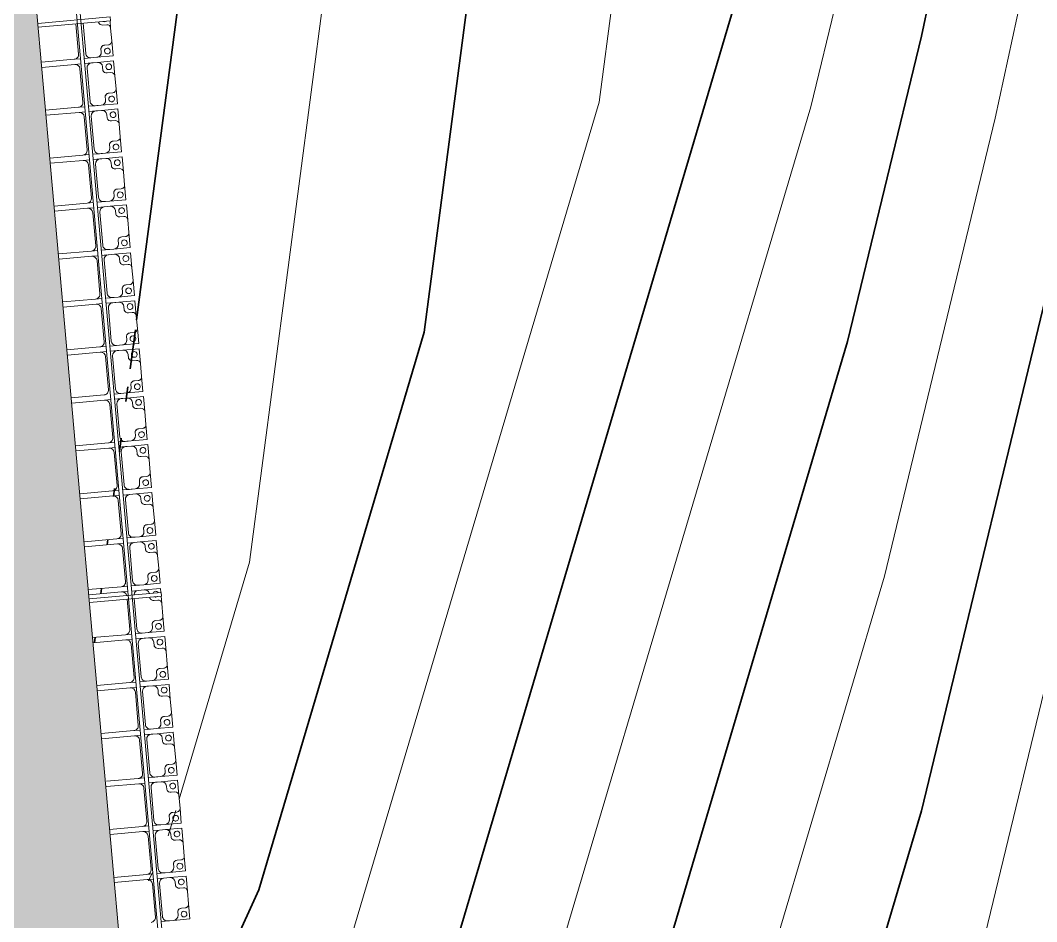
# Model space of a CAD drawing. Header units: millimetres. Extents: x -861324 to 439029, y -308065 to 694685.
# Drawn here: x -13689 to -3133, y 72377 to 81739 of the extents above; entities that cross this region are included whole.
import ezdxf

# ---------------------------------------------------------------- set-up
doc = ezdxf.new("R2010")
doc.units = ezdxf.units.MM
for name, color, linetype, lineweight in [('A-DETL-GENF', 92, 'Continuous', 9), ('A-DETL-THIN', 151, 'Continuous', 9), ('A-GENM', 13, 'Continuous', 9), ('C-TOPO-MAJR', 7, 'Continuous', 35), ('C-TOPO-MINR', 7, 'Continuous', 9), ('S-BEAM', 12, 'Continuous', 9)]:
    doc.layers.add(name, color=color, linetype=linetype, lineweight=lineweight)

# ---------------------------------------------------------------- blocks, each defined once
blk = doc.blocks.new('Dầm C52 - Dầm C52-21055-BỐ TRÍ BÈ PIN HỒ BẢN MÒNG')
at = {"layer": 'S-BEAM', "color": 7}
for p, q in [((-63556, 20), (63556, 20)), ((63556, -20), (-63556, -20))]:
    blk.add_line(p, q, dxfattribs=at)
blk = doc.blocks.new('Dầm C52 - Hộp 40x60-15957-BỐ TRÍ BÈ PIN HỒ BẢN MÒNG')
at = {"layer": 'S-BEAM', "color": 7}
for p, q in [((36408, 20), (37160, 20)), ((37160, 20), (37160, -20)), ((37160, -20), (36408, -20))]:
    blk.add_line(p, q, dxfattribs=at)
blk = doc.blocks.new('Dai phaodi lai - DẢI PHAO ĐI LẠI-21666-BỐ TRÍ BÈ PIN HỒ BẢN MÒNG')
at = {"layer": 'A-GENM', "color": 9}
for p, q in [((88358, 748), (88433, 748)), ((88433, 748), (88358, 748)), ((88567, 748), (88723, 748)), ((88723, 748), (88567, 748)), ((88723, 748), (88723, 579)), ((88723, 579), (88723, 748)), ((88777, 748), (88933, 748)), ((88777, 579), (88777, 748)), ((88777, 748), (88777, 579)), ((88933, 748), (88777, 748)), ((89067, 748), (89223, 748)), ((89223, 748), (89067, 748)), ((89223, 748), (89223, 579)), ((89223, 579), (89223, 748)), ((89277, 748), (89433, 748)), ((89277, 579), (89277, 748)), ((89277, 748), (89277, 579)), ((89433, 748), (89277, 748)), ((89567, 748), (89723, 748)), ((89723, 748), (89567, 748)), ((89723, 748), (89723, 579)), ((89723, 579), (89723, 748)), ((89777, 748), (89933, 748)), ((89777, 579), (89777, 748)), ((89777, 748), (89777, 579)), ((89933, 748), (89777, 748)), ((90067, 748), (90223, 748)), ((90223, 748), (90067, 748)), ((90223, 748), (90223, 579)), ((90223, 579), (90223, 748)), ((90277, 748), (90433, 748)), ((90277, 579), (90277, 748)), ((90277, 748), (90277, 579)), ((90433, 748), (90277, 748)), ((90567, 748), (90723, 748)), ((90723, 748), (90567, 748)), ((90723, 748), (90723, 579)), ((90723, 579), (90723, 748)), ((90777, 748), (90933, 748)), ((90777, 579), (90777, 748)), ((90777, 748), (90777, 579)), ((90933, 748), (90777, 748)), ((91067, 748), (91223, 748)), ((91223, 748), (91067, 748)), ((91223, 748), (91223, 579)), ((91223, 579), (91223, 748)), ((91277, 748), (91433, 748)), ((91277, 579), (91277, 748)), ((91277, 748), (91277, 579)), ((91433, 748), (91277, 748)), ((91567, 748), (91723, 748)), ((91723, 748), (91567, 748)), ((91723, 748), (91723, 579)), ((91723, 579), (91723, 748)), ((91777, 748), (91933, 748)), ((91777, 579), (91777, 748)), ((91777, 748), (91777, 579)), ((91933, 748), (91777, 748)), ((92067, 748), (92223, 748)), ((92223, 748), (92067, 748)), ((92223, 748), (92223, 579)), ((92223, 579), (92223, 748)), ((92277, 748), (92433, 748)), ((92277, 579), (92277, 748)), ((92277, 748), (92277, 579)), ((92433, 748), (92277, 748)), ((92567, 748), (92723, 748)), ((92723, 748), (92567, 748)), ((92723, 748), (92723, 579)), ((92723, 579), (92723, 748)), ((92777, 748), (92933, 748)), ((92777, 579), (92777, 748)), ((92777, 748), (92777, 579)), ((92933, 748), (92777, 748)), ((93067, 748), (93223, 748)), ((93223, 748), (93067, 748)), ((93223, 748), (93223, 579)), ((93223, 579), (93223, 748)), ((93277, 748), (93433, 748)), ((93277, 579), (93277, 748)), ((93277, 748), (93277, 579)), ((93433, 748), (93277, 748)), ((93567, 748), (93723, 748)), ((93723, 748), (93567, 748)), ((93723, 748), (93723, 579)), ((93723, 579), (93723, 748)), ((93777, 748), (93933, 748)), ((93777, 579), (93777, 748)), ((93777, 748), (93777, 579)), ((93933, 748), (93777, 748)), ((94067, 748), (94223, 748)), ((94223, 748), (94067, 748)), ((94223, 748), (94223, 579)), ((94223, 579), (94223, 748)), ((94277, 748), (94318, 748)), ((94277, 579), (94277, 748)), ((94277, 748), (94277, 579)), ((94318, 748), (94277, 748)), ((94358, 748), (94433, 748)), ((94433, 748), (94358, 748)), ((94567, 748), (94723, 748)), ((94723, 748), (94567, 748)), ((94723, 748), (94723, 579)), ((94723, 579), (94723, 748)), ((94777, 748), (94933, 748)), ((94777, 579), (94777, 748)), ((94777, 748), (94777, 579)), ((94933, 748), (94777, 748)), ((95067, 748), (95223, 748)), ((95223, 748), (95067, 748)), ((95223, 748), (95223, 579)), ((95223, 579), (95223, 748)), ((95277, 748), (95433, 748)), ((95277, 579), (95277, 748)), ((95277, 748), (95277, 579)), ((95433, 748), (95277, 748)), ((95567, 748), (95723, 748)), ((95723, 748), (95567, 748)), ((95723, 748), (95723, 579)), ((95723, 579), (95723, 748)), ((95777, 748), (95933, 748)), ((95777, 579), (95777, 748)), ((95777, 748), (95777, 579)), ((95933, 748), (95777, 748)), ((96067, 748), (96223, 748)), ((96223, 748), (96067, 748)), ((96223, 748), (96223, 579)), ((96223, 579), (96223, 748)), ((96277, 748), (96433, 748)), ((96277, 579), (96277, 748)), ((96277, 748), (96277, 579)), ((96433, 748), (96277, 748)), ((96567, 748), (96723, 748)), ((96723, 748), (96567, 748)), ((96723, 748), (96723, 579)), ((96723, 579), (96723, 748)), ((96777, 748), (96933, 748)), ((96777, 579), (96777, 748)), ((96777, 748), (96777, 579)), ((96933, 748), (96777, 748)), ((97067, 748), (97223, 748)), ((97223, 748), (97067, 748)), ((97223, 748), (97223, 579)), ((97223, 579), (97223, 748)), ((97277, 748), (97433, 748)), ((97277, 579), (97277, 748)), ((97277, 748), (97277, 579)), ((97433, 748), (97277, 748)), ((97567, 748), (97723, 748)), ((97723, 748), (97567, 748)), ((97723, 748), (97723, 579)), ((97723, 579), (97723, 748)), ((88395, 671), (88395, 710)), ((88395, 710), (88395, 671)), ((88395, 671), (88395, 710)), ((88895, 671), (88895, 710)), ((88895, 710), (88895, 671)), ((88895, 671), (88895, 710)), ((89395, 671), (89395, 710)), ((89395, 710), (89395, 671)), ((89395, 671), (89395, 710)), ((89895, 671), (89895, 710)), ((89895, 710), (89895, 671)), ((89895, 671), (89895, 710)), ((90395, 671), (90395, 710)), ((90395, 710), (90395, 671)), ((90395, 671), (90395, 710)), ((90895, 671), (90895, 710)), ((90895, 710), (90895, 671)), ((90895, 671), (90895, 710)), ((91395, 671), (91395, 710)), ((91395, 710), (91395, 671)), ((91395, 671), (91395, 710)), ((91895, 671), (91895, 710)), ((91895, 710), (91895, 671)), ((91895, 671), (91895, 710)), ((92395, 671), (92395, 710)), ((92395, 710), (92395, 671)), ((92395, 671), (92395, 710)), ((92895, 671), (92895, 710)), ((92895, 710), (92895, 671)), ((92895, 671), (92895, 710)), ((93395, 671), (93395, 710)), ((93395, 710), (93395, 671)), ((93395, 671), (93395, 710)), ((93895, 671), (93895, 710)), ((93895, 710), (93895, 671)), ((93895, 671), (93895, 710)), ((94395, 671), (94395, 710)), ((94395, 710), (94395, 671)), ((94395, 671), (94395, 710)), ((94895, 671), (94895, 710)), ((94895, 710), (94895, 671)), ((94895, 671), (94895, 710)), ((95395, 671), (95395, 710)), ((95395, 710), (95395, 671)), ((95395, 671), (95395, 710)), ((95895, 671), (95895, 710)), ((95895, 710), (95895, 671)), ((95895, 671), (95895, 710)), ((96395, 671), (96395, 710)), ((96395, 710), (96395, 671)), ((96395, 671), (96395, 710)), ((96895, 671), (96895, 710)), ((96895, 710), (96895, 671)), ((96895, 671), (96895, 710)), ((97395, 671), (97395, 710)), ((97395, 710), (97395, 671)), ((97395, 671), (97395, 710)), ((88636, 629), (88673, 629)), ((88673, 629), (88636, 629)), ((88636, 629), (88673, 629)), ((88723, 579), (88723, 448)), ((88777, 448), (88777, 579)), ((88827, 629), (88864, 629)), ((88864, 629), (88827, 629)), ((88827, 629), (88864, 629)), ((89136, 629), (89173, 629)), ((89173, 629), (89136, 629)), ((89136, 629), (89173, 629)), ((89223, 579), (89223, 448)), ((89277, 448), (89277, 579)), ((89327, 629), (89364, 629)), ((89364, 629), (89327, 629)), ((89327, 629), (89364, 629)), ((89636, 629), (89673, 629)), ((89673, 629), (89636, 629)), ((89636, 629), (89673, 629)), ((89723, 579), (89723, 448)), ((89777, 448), (89777, 579)), ((89827, 629), (89864, 629)), ((89864, 629), (89827, 629)), ((89827, 629), (89864, 629)), ((90136, 629), (90173, 629)), ((90173, 629), (90136, 629)), ((90136, 629), (90173, 629)), ((90223, 579), (90223, 448)), ((90277, 448), (90277, 579)), ((90327, 629), (90364, 629)), ((90364, 629), (90327, 629)), ((90327, 629), (90364, 629)), ((90636, 629), (90673, 629)), ((90673, 629), (90636, 629)), ((90636, 629), (90673, 629)), ((90723, 579), (90723, 448)), ((90777, 448), (90777, 579)), ((90827, 629), (90864, 629)), ((90864, 629), (90827, 629)), ((90827, 629), (90864, 629)), ((91136, 629), (91173, 629)), ((91173, 629), (91136, 629)), ((91136, 629), (91173, 629)), ((91223, 579), (91223, 458)), ((91277, 453), (91277, 579)), ((91327, 629), (91364, 629)), ((91364, 629), (91327, 629)), ((91327, 629), (91364, 629)), ((91636, 629), (91673, 629)), ((91673, 629), (91636, 629)), ((91636, 629), (91673, 629)), ((91723, 579), (91723, 448)), ((91777, 448), (91777, 579)), ((91827, 629), (91864, 629)), ((91864, 629), (91827, 629)), ((91827, 629), (91864, 629)), ((92136, 629), (92173, 629)), ((92173, 629), (92136, 629)), ((92136, 629), (92173, 629)), ((92223, 579), (92223, 448)), ((92277, 448), (92277, 579)), ((92327, 629), (92364, 629)), ((92364, 629), (92327, 629)), ((92327, 629), (92364, 629)), ((92636, 629), (92673, 629)), ((92673, 629), (92636, 629)), ((92636, 629), (92673, 629)), ((92723, 579), (92723, 448)), ((92777, 448), (92777, 579)), ((92827, 629), (92864, 629)), ((92864, 629), (92827, 629)), ((92827, 629), (92864, 629)), ((93136, 629), (93173, 629)), ((93173, 629), (93136, 629)), ((93136, 629), (93173, 629)), ((93223, 579), (93223, 448)), ((93277, 448), (93277, 579)), ((93327, 629), (93364, 629)), ((93364, 629), (93327, 629)), ((93327, 629), (93364, 629)), ((93636, 629), (93673, 629)), ((93673, 629), (93636, 629)), ((93636, 629), (93673, 629)), ((93723, 579), (93723, 448)), ((93777, 448), (93777, 579)), ((93827, 629), (93864, 629)), ((93864, 629), (93827, 629)), ((93827, 629), (93864, 629)), ((94136, 629), (94173, 629)), ((94173, 629), (94136, 629)), ((94136, 629), (94173, 629)), ((94223, 579), (94223, 448)), ((94277, 448), (94277, 579)), ((94636, 629), (94673, 629)), ((94673, 629), (94636, 629)), ((94636, 629), (94673, 629)), ((94723, 579), (94723, 448)), ((94777, 448), (94777, 579)), ((94827, 629), (94864, 629)), ((94864, 629), (94827, 629)), ((94827, 629), (94864, 629)), ((95136, 629), (95173, 629)), ((95173, 629), (95136, 629)), ((95136, 629), (95173, 629)), ((95223, 579), (95223, 448)), ((95277, 448), (95277, 579)), ((95327, 629), (95364, 629)), ((95364, 629), (95327, 629)), ((95327, 629), (95364, 629)), ((95636, 629), (95673, 629)), ((95673, 629), (95636, 629)), ((95636, 629), (95673, 629)), ((95723, 579), (95723, 448)), ((95777, 448), (95777, 579)), ((95827, 629), (95864, 629)), ((95864, 629), (95827, 629)), ((95827, 629), (95864, 629)), ((96136, 629), (96173, 629)), ((96173, 629), (96136, 629)), ((96136, 629), (96173, 629)), ((96223, 579), (96223, 448)), ((96277, 448), (96277, 579)), ((96327, 629), (96364, 629)), ((96364, 629), (96327, 629)), ((96327, 629), (96364, 629)), ((96636, 629), (96673, 629)), ((96673, 629), (96636, 629)), ((96636, 629), (96673, 629)), ((96723, 579), (96723, 448)), ((96777, 448), (96777, 579)), ((96827, 629), (96864, 629)), ((96864, 629), (96827, 629)), ((96827, 629), (96864, 629)), ((97136, 629), (97173, 629)), ((97173, 629), (97136, 629)), ((97136, 629), (97173, 629)), ((97223, 579), (97223, 448)), ((97277, 448), (97277, 579)), ((97327, 629), (97364, 629)), ((97364, 629), (97327, 629)), ((97327, 629), (97364, 629)), ((97636, 629), (97673, 629)), ((97673, 629), (97636, 629)), ((97636, 629), (97673, 629)), ((97723, 579), (97723, 448)), ((88723, 408), (88723, 343)), ((88777, 343), (88777, 408)), ((89223, 408), (89223, 343)), ((89277, 343), (89277, 408)), ((89723, 408), (89723, 343)), ((89777, 343), (89777, 408)), ((90223, 408), (90223, 343)), ((90277, 343), (90277, 408)), ((90723, 408), (90723, 343)), ((90777, 343), (90777, 408)), ((91223, 408), (91223, 343)), ((91277, 343), (91277, 408)), ((91723, 408), (91723, 343)), ((91777, 343), (91777, 408)), ((92277, 343), (92277, 408)), ((92723, 408), (92723, 343)), ((92777, 343), (92777, 408)), ((93223, 408), (93223, 343)), ((93277, 343), (93277, 408)), ((93723, 408), (93723, 343)), ((93777, 343), (93777, 408)), ((94223, 408), (94223, 343)), ((94277, 343), (94277, 408)), ((94723, 408), (94723, 343)), ((94777, 343), (94777, 408)), ((95223, 408), (95223, 343)), ((95277, 343), (95277, 408)), ((95723, 408), (95723, 343)), ((95777, 343), (95777, 408)), ((96223, 408), (96223, 343)), ((96277, 343), (96277, 408)), ((96723, 408), (96723, 343)), ((96777, 343), (96777, 408)), ((97223, 408), (97223, 343)), ((97277, 343), (97277, 408))]:
    blk.add_line(p, q, dxfattribs=at)
at = {"layer": 'A-GENM', "color": 7}
for p, q in [((88567, 748), (88433, 748)), ((89067, 748), (88933, 748)), ((89567, 748), (89433, 748)), ((90067, 748), (89933, 748)), ((90567, 748), (90433, 748)), ((91067, 748), (90933, 748)), ((91567, 748), (91433, 748)), ((92067, 748), (91933, 748)), ((92567, 748), (92433, 748)), ((93067, 748), (92933, 748)), ((93567, 748), (93433, 748)), ((94067, 748), (93933, 748)), ((94567, 748), (94433, 748)), ((95067, 748), (94933, 748)), ((95567, 748), (95433, 748)), ((96067, 748), (95933, 748)), ((96567, 748), (96433, 748)), ((97067, 748), (96933, 748)), ((97567, 748), (97433, 748)), ((88395, 710), (88395, 671)), ((88605, 671), (88605, 710)), ((88895, 710), (88895, 671)), ((89105, 671), (89105, 710)), ((89395, 710), (89395, 671)), ((89605, 671), (89605, 710)), ((89895, 710), (89895, 671)), ((90105, 671), (90105, 710)), ((90395, 710), (90395, 671)), ((90605, 671), (90605, 710)), ((90895, 710), (90895, 671)), ((91105, 671), (91105, 710)), ((91395, 710), (91395, 671)), ((91605, 671), (91605, 710)), ((91895, 710), (91895, 671)), ((92105, 671), (92105, 710)), ((92395, 710), (92395, 671)), ((92605, 671), (92605, 710)), ((92895, 710), (92895, 671)), ((93105, 671), (93105, 710)), ((93395, 710), (93395, 671)), ((93605, 671), (93605, 710)), ((93895, 710), (93895, 671)), ((94105, 671), (94105, 710)), ((94395, 710), (94395, 671)), ((94605, 671), (94605, 710)), ((94895, 710), (94895, 671)), ((95105, 671), (95105, 710)), ((95395, 710), (95395, 671)), ((95605, 671), (95605, 710)), ((95895, 710), (95895, 671)), ((96105, 671), (96105, 710)), ((96395, 710), (96395, 671)), ((96605, 671), (96605, 710)), ((96895, 710), (96895, 671)), ((97105, 671), (97105, 710)), ((97395, 710), (97395, 671)), ((97605, 671), (97605, 710)), ((88673, 629), (88636, 629)), ((88723, 517), (88723, 579)), ((88777, 579), (88777, 517)), ((88864, 629), (88827, 629)), ((89173, 629), (89136, 629)), ((89223, 517), (89223, 579)), ((89277, 579), (89277, 517)), ((89364, 629), (89327, 629)), ((89673, 629), (89636, 629)), ((89723, 517), (89723, 579)), ((89777, 579), (89777, 517)), ((89864, 629), (89827, 629)), ((90173, 629), (90136, 629)), ((90223, 517), (90223, 579)), ((90277, 579), (90277, 517)), ((90364, 629), (90327, 629)), ((90673, 629), (90636, 629)), ((90723, 517), (90723, 579)), ((90777, 579), (90777, 517)), ((90864, 629), (90827, 629)), ((91173, 629), (91136, 629)), ((91223, 517), (91223, 579)), ((91277, 579), (91277, 517)), ((91364, 629), (91327, 629)), ((91673, 629), (91636, 629)), ((91723, 517), (91723, 579)), ((91777, 579), (91777, 517)), ((91864, 629), (91827, 629)), ((92173, 629), (92136, 629)), ((92223, 517), (92223, 579)), ((92277, 579), (92277, 517)), ((92364, 629), (92327, 629)), ((92673, 629), (92636, 629)), ((92723, 517), (92723, 579)), ((92777, 579), (92777, 517)), ((92864, 629), (92827, 629)), ((93173, 629), (93136, 629)), ((93223, 517), (93223, 579)), ((93277, 579), (93277, 517)), ((93364, 629), (93327, 629)), ((93673, 629), (93636, 629)), ((93723, 517), (93723, 579)), ((93777, 579), (93777, 517)), ((93864, 629), (93827, 629)), ((94173, 629), (94136, 629)), ((94223, 517), (94223, 579)), ((94277, 579), (94277, 517)), ((94673, 629), (94636, 629)), ((94723, 517), (94723, 579)), ((94777, 579), (94777, 517)), ((94864, 629), (94827, 629)), ((95173, 629), (95136, 629)), ((95223, 517), (95223, 579)), ((95277, 579), (95277, 517)), ((95364, 629), (95327, 629)), ((95673, 629), (95636, 629)), ((95723, 517), (95723, 579)), ((95777, 579), (95777, 517)), ((95864, 629), (95827, 629)), ((96173, 629), (96136, 629)), ((96223, 517), (96223, 579)), ((96277, 579), (96277, 517)), ((96364, 629), (96327, 629)), ((96673, 629), (96636, 629)), ((96723, 517), (96723, 579)), ((96777, 579), (96777, 517)), ((96864, 629), (96827, 629)), ((97173, 629), (97136, 629)), ((97223, 517), (97223, 579)), ((97277, 579), (97277, 517)), ((97364, 629), (97327, 629)), ((97673, 629), (97636, 629)), ((97723, 517), (97723, 579)), ((88358, 467), (88673, 467)), ((88723, 517), (88723, 448)), ((88777, 448), (88777, 517)), ((88827, 467), (89173, 467)), ((89223, 517), (89223, 448)), ((89277, 448), (89277, 517)), ((89327, 467), (89673, 467)), ((89723, 517), (89723, 448)), ((89777, 448), (89777, 517)), ((89827, 467), (90173, 467)), ((90223, 517), (90223, 448)), ((90277, 448), (90277, 517)), ((90327, 467), (90673, 467)), ((90723, 517), (90723, 448)), ((90777, 448), (90777, 497)), ((90827, 467), (91173, 467)), ((91223, 517), (91223, 458)), ((91277, 453), (91277, 517)), ((91327, 467), (91673, 467)), ((91723, 517), (91723, 448)), ((91777, 448), (91777, 517)), ((91827, 467), (92173, 467)), ((92223, 517), (92223, 448)), ((92277, 448), (92277, 517)), ((92327, 467), (92673, 467)), ((92723, 517), (92723, 448)), ((92777, 448), (92777, 517)), ((92827, 467), (93173, 467)), ((93223, 517), (93223, 448)), ((93277, 448), (93277, 517)), ((93327, 467), (93673, 467)), ((93723, 517), (93723, 448)), ((93777, 448), (93777, 517)), ((93827, 467), (94173, 467)), ((94223, 517), (94223, 448)), ((94277, 448), (94277, 517)), ((94358, 467), (94673, 467)), ((94723, 517), (94723, 448)), ((94777, 448), (94777, 517)), ((94827, 467), (95173, 467)), ((95223, 517), (95223, 448)), ((95277, 448), (95277, 517)), ((95327, 467), (95673, 467)), ((95723, 517), (95723, 448)), ((95777, 448), (95777, 517)), ((95827, 467), (96173, 467)), ((96223, 517), (96223, 448)), ((96277, 448), (96277, 517)), ((96327, 467), (96673, 467)), ((96723, 517), (96723, 448)), ((96777, 448), (96777, 517)), ((96827, 467), (97173, 467)), ((97223, 517), (97223, 448)), ((97277, 448), (97277, 517)), ((97327, 467), (97673, 467)), ((97723, 517), (97723, 448)), ((88673, 393), (88358, 393)), ((88723, 408), (88723, 343)), ((88723, 0), (88723, 343)), ((88777, 343), (88777, 408)), ((88777, 343), (88777, 0)), ((89173, 393), (88827, 393)), ((89223, 408), (89223, 343)), ((89223, 0), (89223, 343)), ((89277, 343), (89277, 408)), ((89277, 343), (89277, 0)), ((89673, 393), (89327, 393)), ((89723, 408), (89723, 343)), ((89723, 0), (89723, 343)), ((89777, 343), (89777, 408)), ((89777, 343), (89777, 0)), ((90173, 393), (89827, 393)), ((90223, 408), (90223, 343)), ((90223, 0), (90223, 343)), ((90277, 343), (90277, 408)), ((90277, 343), (90277, 0)), ((90673, 393), (90327, 393)), ((90723, 408), (90723, 343)), ((90723, 0), (90723, 343)), ((90777, 343), (90777, 408)), ((90777, 343), (90777, 0)), ((91173, 393), (90827, 393)), ((91223, 408), (91223, 343)), ((91223, 0), (91223, 343)), ((91277, 343), (91277, 408)), ((91277, 343), (91277, 0)), ((91673, 393), (91327, 393)), ((91723, 408), (91723, 343)), ((91723, 0), (91723, 343)), ((91777, 343), (91777, 408)), ((91777, 343), (91777, 0)), ((92173, 393), (91827, 393)), ((92223, 0), (92223, 343)), ((92277, 343), (92277, 408)), ((92277, 343), (92277, 0)), ((92673, 393), (92327, 393)), ((92723, 408), (92723, 343)), ((92723, 0), (92723, 343)), ((92777, 343), (92777, 408)), ((92777, 343), (92777, 0)), ((93173, 393), (92827, 393)), ((93223, 408), (93223, 343)), ((93223, 0), (93223, 343)), ((93277, 343), (93277, 408)), ((93277, 343), (93277, 0)), ((93673, 393), (93327, 393)), ((93723, 408), (93723, 343)), ((93723, 0), (93723, 343)), ((93777, 343), (93777, 408)), ((93777, 343), (93777, 0)), ((94173, 393), (93827, 393)), ((94223, 408), (94223, 343)), ((94223, 0), (94223, 343)), ((94277, 343), (94277, 408)), ((94277, 343), (94277, 0)), ((94673, 393), (94358, 393)), ((94723, 408), (94723, 343)), ((94723, 0), (94723, 343)), ((94777, 343), (94777, 408)), ((94777, 343), (94777, 0)), ((95173, 393), (94827, 393)), ((95223, 408), (95223, 343)), ((95223, 0), (95223, 343)), ((95277, 343), (95277, 408)), ((95277, 343), (95277, 0)), ((95673, 393), (95327, 393)), ((95723, 408), (95723, 343)), ((95723, 0), (95723, 343)), ((95777, 343), (95777, 408)), ((95777, 343), (95777, 0)), ((96173, 393), (95827, 393)), ((96223, 408), (96223, 343)), ((96223, 13), (96223, 343)), ((96277, 343), (96277, 408)), ((96277, 343), (96277, 8)), ((96673, 393), (96327, 393)), ((96723, 408), (96723, 343)), ((96723, 0), (96723, 343)), ((96777, 343), (96777, 408)), ((96777, 343), (96777, 0)), ((97173, 393), (96827, 393)), ((97223, 408), (97223, 343)), ((97223, 0), (97223, 343)), ((97277, 343), (97277, 408)), ((97277, 343), (97277, 0)), ((97673, 393), (97327, 393))]:
    blk.add_line(p, q, dxfattribs=at)
for centre, radius, start, end in [((88433, 710), 38, 90, 180), ((88567, 710), 38, 360, 90), ((88933, 710), 38, 90, 180), ((89067, 710), 38, 360, 90), ((89433, 710), 38, 90, 180), ((89567, 710), 38, 360, 90), ((89933, 710), 38, 90, 180), ((90067, 710), 38, 360, 90), ((90433, 710), 38, 90, 180), ((90567, 710), 38, 360, 90), ((90933, 710), 38, 90, 180), ((91067, 710), 38, 360, 90), ((91433, 710), 38, 90, 180), ((91567, 710), 38, 360, 90), ((91933, 710), 38, 90, 180), ((92067, 710), 38, 360, 90), ((92433, 710), 38, 90, 180), ((92567, 710), 38, 360, 90), ((92933, 710), 38, 90, 180), ((93067, 710), 38, 360, 90), ((93433, 710), 38, 90, 180), ((93567, 710), 38, 360, 90), ((93933, 710), 38, 90, 180), ((94067, 710), 38, 360, 90), ((94433, 710), 38, 90, 180), ((94567, 710), 38, 360, 90), ((94933, 710), 38, 90, 180), ((95067, 710), 38, 360, 90), ((95433, 710), 38, 90, 180), ((95567, 710), 38, 360, 90), ((95933, 710), 38, 90, 180), ((96067, 710), 38, 360, 90), ((96433, 710), 38, 90, 180), ((96567, 710), 38, 360, 90), ((96933, 710), 38, 90, 180), ((97067, 710), 38, 360, 90), ((97433, 710), 38, 90, 180), ((97567, 710), 38, 360, 90), ((88355, 668), 40, 283.1885, 3.5081), ((88645, 668), 40, 176.4919, 256.8115), ((88855, 668), 40, 283.1885, 3.5081), ((89145, 668), 40, 176.4919, 256.8115), ((89355, 668), 40, 283.1885, 3.5081), ((89645, 668), 40, 176.4919, 256.8115), ((89855, 668), 40, 283.1885, 3.5081), ((90145, 668), 40, 176.4919, 256.8115), ((90355, 668), 40, 283.1885, 3.5081), ((90645, 668), 40, 176.4919, 256.8115), ((90855, 668), 40, 283.1885, 3.5081), ((91145, 668), 40, 176.4919, 256.8115), ((91355, 668), 40, 283.1885, 3.5081), ((91645, 668), 40, 176.4919, 256.8115), ((91855, 668), 40, 283.1885, 3.5081), ((92145, 668), 40, 176.4919, 256.8115), ((92355, 668), 40, 283.1885, 3.5081), ((92645, 668), 40, 176.4919, 256.8115), ((92855, 668), 40, 283.1885, 3.5081), ((93145, 668), 40, 176.4919, 256.8115), ((93355, 668), 40, 283.1885, 3.5081), ((93645, 668), 40, 176.4919, 256.8115), ((93855, 668), 40, 283.1885, 3.5081), ((94145, 668), 40, 176.4919, 256.8115), ((94355, 668), 40, 283.1885, 3.5081), ((94645, 668), 40, 176.4919, 256.8115), ((94855, 668), 40, 283.1885, 3.5081), ((95145, 668), 40, 176.4919, 256.8115), ((95355, 668), 40, 283.1885, 3.5081), ((95645, 668), 40, 176.4919, 256.8115), ((95855, 668), 40, 283.1885, 3.5081), ((96145, 668), 40, 176.4919, 256.8115), ((96355, 668), 40, 283.1885, 3.5081), ((96645, 668), 40, 176.4919, 256.8115), ((96855, 668), 40, 283.1885, 3.5081), ((97145, 668), 40, 176.4919, 256.8115), ((97355, 668), 40, 283.1885, 3.5081), ((97645, 668), 40, 176.4919, 256.8115), ((88673, 579), 50, 360, 90), ((88827, 579), 50, 90, 180), ((89173, 579), 50, 0, 90), ((89327, 579), 50, 90, 180), ((89673, 579), 50, 0, 90), ((89827, 579), 50, 90, 180), ((90173, 579), 50, 360, 90), ((90327, 579), 50, 90, 180), ((90673, 579), 50, 0, 90), ((90827, 579), 50, 90, 180), ((91173, 579), 50, 0, 90), ((91327, 579), 50, 90, 180), ((91673, 579), 50, 360, 90), ((91827, 579), 50, 90, 180), ((92173, 579), 50, 360, 90), ((92327, 579), 50, 90, 180), ((92673, 579), 50, 0, 90), ((92827, 579), 50, 90, 180), ((93173, 579), 50, 360, 90), ((93327, 579), 50, 90, 180), ((93673, 579), 50, 360, 90), ((93827, 579), 50, 90, 180), ((94173, 579), 50, 0, 90), ((94327, 579), 50, 105, 180), ((94673, 579), 50, 360, 90), ((94827, 579), 50, 90, 180), ((95173, 579), 50, 360, 90), ((95327, 579), 50, 90, 180), ((95673, 579), 50, 0, 90), ((95827, 579), 50, 90, 180), ((96173, 579), 50, 0, 90), ((96327, 579), 50, 90, 180), ((96673, 579), 50, 360, 90), ((96827, 579), 50, 90, 180), ((97173, 579), 50, 0, 90), ((97327, 579), 50, 90, 180), ((97673, 579), 50, 0, 90), ((88673, 517), 50, 270, 0), ((88827, 517), 50, 180, 270), ((89173, 517), 50, 270, 0), ((89327, 517), 50, 180, 270), ((89673, 517), 50, 270, 0), ((89827, 517), 50, 180, 270), ((90173, 517), 50, 270, 0), ((90327, 517), 50, 180, 270), ((90673, 517), 50, 270, 0), ((90827, 517), 50, 180, 270), ((91173, 517), 50, 270, 0), ((91327, 517), 50, 180, 270), ((91673, 517), 50, 270, 0), ((91827, 517), 50, 180, 270), ((92173, 517), 50, 270, 0), ((92327, 517), 50, 180, 270), ((92673, 517), 50, 270, 0), ((92827, 517), 50, 180, 270), ((93173, 517), 50, 270, 0), ((93327, 517), 50, 180, 270), ((93673, 517), 50, 270, 0), ((93827, 517), 50, 180, 270), ((94173, 517), 50, 270, 0), ((94327, 517), 50, 180, 255), ((94673, 517), 50, 270, 0), ((94827, 517), 50, 180, 270), ((95173, 517), 50, 270, 0), ((95327, 517), 50, 180, 270), ((95673, 517), 50, 270, 0), ((95827, 517), 50, 180, 270), ((96173, 517), 50, 270, 0), ((96327, 517), 50, 180, 270), ((96673, 517), 50, 270, 0), ((96827, 517), 50, 180, 270), ((97173, 517), 50, 270, 0), ((97327, 517), 50, 180, 270), ((97673, 517), 50, 270, 0), ((88673, 343), 50, 360, 90), ((88827, 343), 50, 90, 180), ((89173, 343), 50, 360, 90), ((89327, 343), 50, 90, 180), ((89673, 343), 50, 360, 90), ((89827, 343), 50, 90, 180), ((90173, 343), 50, 360, 90), ((90327, 343), 50, 90, 180), ((90673, 343), 50, 360, 90), ((90827, 343), 50, 90, 180), ((91173, 343), 50, 360, 90), ((91327, 343), 50, 90, 180), ((91673, 343), 50, 360, 90), ((91827, 343), 50, 90, 180), ((92173, 343), 50, 360, 90), ((92327, 343), 50, 90, 180), ((92673, 343), 50, 360, 90), ((92827, 343), 50, 90, 180), ((93173, 343), 50, 360, 90), ((93327, 343), 50, 90, 180), ((93673, 343), 50, 360, 90), ((93827, 343), 50, 90, 180), ((94173, 343), 50, 360, 90), ((94327, 343), 50, 105, 180), ((94673, 343), 50, 360, 90), ((94827, 343), 50, 90, 180), ((95173, 343), 50, 360, 90), ((95327, 343), 50, 90, 180), ((95673, 343), 50, 360, 90), ((95827, 343), 50, 90, 180), ((96173, 343), 50, 360, 90), ((96327, 343), 50, 90, 180), ((96673, 343), 50, 360, 90), ((96827, 343), 50, 90, 180), ((97173, 343), 50, 360, 90), ((97327, 343), 50, 90, 180), ((97673, 343), 50, 360, 90)]:
    blk.add_arc(centre, radius, start, end, dxfattribs=at)
at = {"layer": 'A-GENM', "color": 9}
for centre, radius, start, end in [((88332, 693), 30, 330, 30), ((88332, 693), 30, 330, 30), ((88355, 668), 40, 323.3483, 3.5081), ((88355, 668), 40, 323.3483, 3.5081), ((88355, 668), 40, 323.3483, 3.5081), ((88433, 710), 38, 135, 180), ((88433, 710), 38, 135, 180), ((88433, 710), 38, 135, 180), ((88567, 710), 38, 15, 45), ((88567, 710), 38, 15, 45), ((88567, 710), 38, 15, 45), ((88645, 668), 40, 176.4919, 230.0383), ((88645, 668), 40, 176.4919, 230.0383), ((88645, 668), 40, 176.4919, 230.0383), ((88668, 693), 30, 90, 270), ((88668, 693), 30, 90, 270), ((88668, 693), 30, 270, 90), ((88668, 693), 30, 270, 90), ((88832, 693), 30, 90, 270), ((88832, 693), 30, 90, 270), ((88832, 693), 30, 270, 90), ((88832, 693), 30, 270, 90), ((88855, 668), 40, 323.3483, 3.5081), ((88855, 668), 40, 323.3483, 3.5081), ((88855, 668), 40, 323.3483, 3.5081), ((88933, 710), 38, 135, 180), ((88933, 710), 38, 135, 180), ((88933, 710), 38, 135, 180), ((89067, 710), 38, 15, 45), ((89067, 710), 38, 15, 45), ((89067, 710), 38, 15, 45), ((89145, 668), 40, 176.4919, 230.0383), ((89145, 668), 40, 176.4919, 230.0383), ((89145, 668), 40, 176.4919, 230.0383), ((89168, 693), 30, 90, 270), ((89168, 693), 30, 90, 270), ((89168, 693), 30, 270, 90), ((89168, 693), 30, 270, 90), ((89332, 693), 30, 90, 270), ((89332, 693), 30, 90, 270), ((89332, 693), 30, 270, 90), ((89332, 693), 30, 270, 90), ((89355, 668), 40, 323.3483, 3.5081), ((89355, 668), 40, 323.3483, 3.5081), ((89355, 668), 40, 323.3483, 3.5081), ((89433, 710), 38, 135, 180), ((89433, 710), 38, 135, 180), ((89433, 710), 38, 135, 180), ((89567, 710), 38, 15, 45), ((89567, 710), 38, 15, 45), ((89567, 710), 38, 15, 45), ((89645, 668), 40, 176.4919, 230.0383), ((89645, 668), 40, 176.4919, 230.0383), ((89645, 668), 40, 176.4919, 230.0383), ((89668, 693), 30, 90, 270), ((89668, 693), 30, 90, 270), ((89668, 693), 30, 270, 90), ((89668, 693), 30, 270, 90), ((89832, 693), 30, 90, 270), ((89832, 693), 30, 90, 270), ((89832, 693), 30, 270, 90), ((89832, 693), 30, 270, 90), ((89855, 668), 40, 323.3483, 3.5081), ((89855, 668), 40, 323.3483, 3.5081), ((89855, 668), 40, 323.3483, 3.5081), ((89933, 710), 38, 135, 180), ((89933, 710), 38, 135, 180), ((89933, 710), 38, 135, 180), ((90067, 710), 38, 15, 45), ((90067, 710), 38, 15, 45), ((90067, 710), 38, 15, 45), ((90145, 668), 40, 176.4919, 230.0383), ((90145, 668), 40, 176.4919, 230.0383), ((90145, 668), 40, 176.4919, 230.0383), ((90168, 693), 30, 90, 270), ((90168, 693), 30, 90, 270), ((90168, 693), 30, 270, 90), ((90168, 693), 30, 270, 90), ((90332, 693), 30, 90, 270), ((90332, 693), 30, 90, 270), ((90332, 693), 30, 270, 90), ((90332, 693), 30, 270, 90), ((90355, 668), 40, 323.3483, 3.5081), ((90355, 668), 40, 323.3483, 3.5081), ((90355, 668), 40, 323.3483, 3.5081), ((90433, 710), 38, 135, 180), ((90433, 710), 38, 135, 180), ((90433, 710), 38, 135, 180), ((90567, 710), 38, 15, 45), ((90567, 710), 38, 15, 45), ((90567, 710), 38, 15, 45), ((90645, 668), 40, 176.4919, 230.0383), ((90645, 668), 40, 176.4919, 230.0383), ((90645, 668), 40, 176.4919, 230.0383), ((90668, 693), 30, 90, 270), ((90668, 693), 30, 90, 270), ((90668, 693), 30, 270, 90), ((90668, 693), 30, 270, 90), ((90832, 693), 30, 90, 270), ((90832, 693), 30, 90, 270), ((90832, 693), 30, 270, 90), ((90832, 693), 30, 270, 90), ((90855, 668), 40, 323.3483, 3.5081), ((90855, 668), 40, 323.3483, 3.5081), ((90855, 668), 40, 323.3483, 3.5081), ((90933, 710), 38, 135, 180), ((90933, 710), 38, 135, 180), ((90933, 710), 38, 135, 180), ((91067, 710), 38, 15, 45), ((91067, 710), 38, 15, 45), ((91067, 710), 38, 15, 45), ((91145, 668), 40, 176.4919, 230.0383), ((91145, 668), 40, 176.4919, 230.0383), ((91145, 668), 40, 176.4919, 230.0383), ((91168, 693), 30, 90, 270), ((91168, 693), 30, 90, 270), ((91168, 693), 30, 270, 90), ((91168, 693), 30, 270, 90), ((91332, 693), 30, 90, 270), ((91332, 693), 30, 90, 270), ((91332, 693), 30, 270, 90), ((91332, 693), 30, 270, 90), ((91355, 668), 40, 323.3483, 3.5081), ((91355, 668), 40, 323.3483, 3.5081), ((91355, 668), 40, 323.3483, 3.5081), ((91433, 710), 38, 135, 180), ((91433, 710), 38, 135, 180), ((91433, 710), 38, 135, 180), ((91567, 710), 38, 15, 45), ((91567, 710), 38, 15, 45), ((91567, 710), 38, 15, 45), ((91645, 668), 40, 176.4919, 230.0383), ((91645, 668), 40, 176.4919, 230.0383), ((91645, 668), 40, 176.4919, 230.0383), ((91668, 693), 30, 90, 270), ((91668, 693), 30, 90, 270), ((91668, 693), 30, 270, 90), ((91668, 693), 30, 270, 90), ((91832, 693), 30, 90, 270), ((91832, 693), 30, 90, 270), ((91832, 693), 30, 270, 90), ((91832, 693), 30, 270, 90), ((91855, 668), 40, 323.3483, 3.5081), ((91855, 668), 40, 323.3483, 3.5081), ((91855, 668), 40, 323.3483, 3.5081), ((91933, 710), 38, 135, 180), ((91933, 710), 38, 135, 180), ((91933, 710), 38, 135, 180), ((92067, 710), 38, 15, 45), ((92067, 710), 38, 15, 45), ((92067, 710), 38, 15, 45), ((92145, 668), 40, 176.4919, 230.0383), ((92145, 668), 40, 176.4919, 230.0383), ((92145, 668), 40, 176.4919, 230.0383), ((92168, 693), 30, 90, 270), ((92168, 693), 30, 90, 270), ((92168, 693), 30, 270, 90), ((92168, 693), 30, 270, 90), ((92332, 693), 30, 90, 270), ((92332, 693), 30, 90, 270), ((92332, 693), 30, 270, 90), ((92332, 693), 30, 270, 90), ((92355, 668), 40, 323.3483, 3.5081), ((92355, 668), 40, 323.3483, 3.5081), ((92355, 668), 40, 323.3483, 3.5081), ((92433, 710), 38, 135, 180), ((92433, 710), 38, 135, 180), ((92433, 710), 38, 135, 180), ((92567, 710), 38, 15, 45), ((92567, 710), 38, 15, 45), ((92567, 710), 38, 15, 45), ((92645, 668), 40, 176.4919, 230.0383), ((92645, 668), 40, 176.4919, 230.0383), ((92645, 668), 40, 176.4919, 230.0383), ((92668, 693), 30, 90, 270), ((92668, 693), 30, 90, 270), ((92668, 693), 30, 270, 90), ((92668, 693), 30, 270, 90), ((92832, 693), 30, 90, 270), ((92832, 693), 30, 90, 270), ((92832, 693), 30, 270, 90), ((92832, 693), 30, 270, 90), ((92855, 668), 40, 323.3483, 3.5081), ((92855, 668), 40, 323.3483, 3.5081), ((92855, 668), 40, 323.3483, 3.5081), ((92933, 710), 38, 135, 180), ((92933, 710), 38, 135, 180), ((92933, 710), 38, 135, 180), ((93067, 710), 38, 15, 45), ((93067, 710), 38, 15, 45), ((93067, 710), 38, 15, 45), ((93145, 668), 40, 176.4919, 230.0383), ((93145, 668), 40, 176.4919, 230.0383), ((93145, 668), 40, 176.4919, 230.0383), ((93168, 693), 30, 90, 270), ((93168, 693), 30, 90, 270), ((93168, 693), 30, 270, 90), ((93168, 693), 30, 270, 90), ((93332, 693), 30, 90, 270), ((93332, 693), 30, 90, 270), ((93332, 693), 30, 270, 90), ((93332, 693), 30, 270, 90), ((93355, 668), 40, 323.3483, 3.5081), ((93355, 668), 40, 323.3483, 3.5081), ((93355, 668), 40, 323.3483, 3.5081), ((93433, 710), 38, 135, 180), ((93433, 710), 38, 135, 180), ((93433, 710), 38, 135, 180), ((93567, 710), 38, 15, 45), ((93567, 710), 38, 15, 45), ((93567, 710), 38, 15, 45), ((93645, 668), 40, 176.4919, 230.0383), ((93645, 668), 40, 176.4919, 230.0383), ((93645, 668), 40, 176.4919, 230.0383), ((93668, 693), 30, 90, 270), ((93668, 693), 30, 90, 270), ((93668, 693), 30, 270, 90), ((93668, 693), 30, 270, 90), ((93832, 693), 30, 90, 270), ((93832, 693), 30, 90, 270), ((93832, 693), 30, 270, 90), ((93832, 693), 30, 270, 90), ((93855, 668), 40, 323.3483, 3.5081), ((93855, 668), 40, 323.3483, 3.5081), ((93855, 668), 40, 323.3483, 3.5081), ((93933, 710), 38, 135, 180), ((93933, 710), 38, 135, 180), ((93933, 710), 38, 135, 180), ((94067, 710), 38, 15, 45), ((94067, 710), 38, 15, 45), ((94067, 710), 38, 15, 45), ((94145, 668), 40, 176.4919, 230.0383), ((94145, 668), 40, 176.4919, 230.0383), ((94145, 668), 40, 176.4919, 230.0383), ((94168, 693), 30, 90, 270), ((94168, 693), 30, 90, 270), ((94168, 693), 30, 270, 90), ((94168, 693), 30, 270, 90), ((94332, 693), 30, 120, 240), ((94332, 693), 30, 120, 240), ((94332, 693), 30, 330, 30), ((94332, 693), 30, 330, 30), ((94355, 668), 40, 323.3483, 3.5081), ((94355, 668), 40, 323.3483, 3.5081), ((94355, 668), 40, 323.3483, 3.5081), ((94433, 710), 38, 135, 180), ((94433, 710), 38, 135, 180), ((94433, 710), 38, 135, 180), ((94567, 710), 38, 15, 45), ((94567, 710), 38, 15, 45), ((94567, 710), 38, 15, 45), ((94645, 668), 40, 176.4919, 230.0383), ((94645, 668), 40, 176.4919, 230.0383), ((94645, 668), 40, 176.4919, 230.0383), ((94668, 693), 30, 90, 270), ((94668, 693), 30, 90, 270), ((94668, 693), 30, 270, 90), ((94668, 693), 30, 270, 90), ((94832, 693), 30, 90, 270), ((94832, 693), 30, 90, 270), ((94832, 693), 30, 270, 90), ((94832, 693), 30, 270, 90), ((94855, 668), 40, 323.3483, 3.5081), ((94855, 668), 40, 323.3483, 3.5081), ((94855, 668), 40, 323.3483, 3.5081), ((94933, 710), 38, 135, 180), ((94933, 710), 38, 135, 180), ((94933, 710), 38, 135, 180), ((95067, 710), 38, 15, 45), ((95067, 710), 38, 15, 45), ((95067, 710), 38, 15, 45), ((95145, 668), 40, 176.4919, 230.0383), ((95145, 668), 40, 176.4919, 230.0383), ((95145, 668), 40, 176.4919, 230.0383), ((95168, 693), 30, 90, 270), ((95168, 693), 30, 90, 270), ((95168, 693), 30, 270, 90), ((95168, 693), 30, 270, 90), ((95332, 693), 30, 90, 270), ((95332, 693), 30, 90, 270), ((95332, 693), 30, 270, 90), ((95332, 693), 30, 270, 90), ((95355, 668), 40, 323.3483, 3.5081), ((95355, 668), 40, 323.3483, 3.5081), ((95355, 668), 40, 323.3483, 3.5081), ((95433, 710), 38, 135, 180), ((95433, 710), 38, 135, 180), ((95433, 710), 38, 135, 180), ((95567, 710), 38, 15, 45), ((95567, 710), 38, 15, 45), ((95567, 710), 38, 15, 45), ((95645, 668), 40, 176.4919, 230.0383), ((95645, 668), 40, 176.4919, 230.0383), ((95645, 668), 40, 176.4919, 230.0383), ((95668, 693), 30, 90, 270), ((95668, 693), 30, 90, 270), ((95668, 693), 30, 270, 90), ((95668, 693), 30, 270, 90), ((95832, 693), 30, 90, 270), ((95832, 693), 30, 90, 270), ((95832, 693), 30, 270, 90), ((95832, 693), 30, 270, 90), ((95855, 668), 40, 323.3483, 3.5081), ((95855, 668), 40, 323.3483, 3.5081), ((95855, 668), 40, 323.3483, 3.5081), ((95933, 710), 38, 135, 180), ((95933, 710), 38, 135, 180), ((95933, 710), 38, 135, 180), ((96067, 710), 38, 15, 45), ((96067, 710), 38, 15, 45), ((96067, 710), 38, 15, 45), ((96145, 668), 40, 176.4919, 230.0383), ((96145, 668), 40, 176.4919, 230.0383), ((96145, 668), 40, 176.4919, 230.0383), ((96168, 693), 30, 90, 270), ((96168, 693), 30, 90, 270), ((96168, 693), 30, 270, 90), ((96168, 693), 30, 270, 90), ((96332, 693), 30, 90, 270), ((96332, 693), 30, 90, 270), ((96332, 693), 30, 270, 90), ((96332, 693), 30, 270, 90), ((96355, 668), 40, 323.3483, 3.5081), ((96355, 668), 40, 323.3483, 3.5081), ((96355, 668), 40, 323.3483, 3.5081), ((96433, 710), 38, 135, 180), ((96433, 710), 38, 135, 180), ((96433, 710), 38, 135, 180), ((96567, 710), 38, 15, 45), ((96567, 710), 38, 15, 45), ((96567, 710), 38, 15, 45), ((96645, 668), 40, 176.4919, 230.0383), ((96645, 668), 40, 176.4919, 230.0383), ((96645, 668), 40, 176.4919, 230.0383), ((96668, 693), 30, 90, 270), ((96668, 693), 30, 90, 270), ((96668, 693), 30, 270, 90), ((96668, 693), 30, 270, 90), ((96832, 693), 30, 90, 270), ((96832, 693), 30, 90, 270), ((96832, 693), 30, 270, 90), ((96832, 693), 30, 270, 90), ((96855, 668), 40, 323.3483, 3.5081), ((96855, 668), 40, 323.3483, 3.5081), ((96855, 668), 40, 323.3483, 3.5081), ((96933, 710), 38, 135, 180), ((96933, 710), 38, 135, 180), ((96933, 710), 38, 135, 180), ((97067, 710), 38, 15, 45), ((97067, 710), 38, 15, 45), ((97067, 710), 38, 15, 45), ((97145, 668), 40, 176.4919, 230.0383), ((97145, 668), 40, 176.4919, 230.0383), ((97145, 668), 40, 176.4919, 230.0383), ((97168, 693), 30, 90, 270), ((97168, 693), 30, 90, 270), ((97168, 693), 30, 270, 90), ((97168, 693), 30, 270, 90), ((97332, 693), 30, 90, 270), ((97332, 693), 30, 90, 270), ((97332, 693), 30, 270, 90), ((97332, 693), 30, 270, 90), ((97355, 668), 40, 323.3483, 3.5081), ((97355, 668), 40, 323.3483, 3.5081), ((97355, 668), 40, 323.3483, 3.5081), ((97433, 710), 38, 135, 180), ((97433, 710), 38, 135, 180), ((97433, 710), 38, 135, 180), ((97567, 710), 38, 15, 45), ((97567, 710), 38, 15, 45), ((97567, 710), 38, 15, 45), ((97645, 668), 40, 176.4919, 230.0383), ((97645, 668), 40, 176.4919, 230.0383), ((97645, 668), 40, 176.4919, 230.0383), ((97668, 693), 30, 90, 270), ((97668, 693), 30, 90, 270), ((97668, 693), 30, 270, 90), ((97668, 693), 30, 270, 90), ((88355, 668), 40, 283.1885, 296.5751), ((88355, 668), 40, 283.1885, 296.5751), ((88355, 668), 40, 283.1885, 296.5751), ((88645, 668), 40, 243.4249, 256.8115), ((88645, 668), 40, 243.4249, 256.8115), ((88645, 668), 40, 243.4249, 256.8115), ((88673, 579), 50, 0, 90), ((88673, 579), 50, 360, 90), ((88673, 579), 50, 0, 90), ((88827, 579), 50, 90, 180), ((88827, 579), 50, 90, 180), ((88827, 579), 50, 90, 180), ((88855, 668), 40, 283.1885, 296.5751), ((88855, 668), 40, 283.1885, 296.5751), ((88855, 668), 40, 283.1885, 296.5751), ((89145, 668), 40, 243.4249, 256.8115), ((89145, 668), 40, 243.4249, 256.8115), ((89145, 668), 40, 243.4249, 256.8115), ((89173, 579), 50, 0, 90), ((89173, 579), 50, 0, 90), ((89173, 579), 50, 0, 90), ((89327, 579), 50, 90, 180), ((89327, 579), 50, 90, 180), ((89327, 579), 50, 90, 180), ((89355, 668), 40, 283.1885, 296.5751), ((89355, 668), 40, 283.1885, 296.5751), ((89355, 668), 40, 283.1885, 296.5751), ((89645, 668), 40, 243.4249, 256.8115), ((89645, 668), 40, 243.4249, 256.8115), ((89645, 668), 40, 243.4249, 256.8115), ((89673, 579), 50, 0, 90), ((89673, 579), 50, 0, 90), ((89673, 579), 50, 0, 90), ((89827, 579), 50, 90, 180), ((89827, 579), 50, 90, 180), ((89827, 579), 50, 90, 180), ((89855, 668), 40, 283.1885, 296.5751), ((89855, 668), 40, 283.1885, 296.5751), ((89855, 668), 40, 283.1885, 296.5751), ((90145, 668), 40, 243.4249, 256.8115), ((90145, 668), 40, 243.4249, 256.8115), ((90145, 668), 40, 243.4249, 256.8115), ((90173, 579), 50, 0, 90), ((90173, 579), 50, 360, 90), ((90173, 579), 50, 0, 90), ((90327, 579), 50, 90, 180), ((90327, 579), 50, 90, 180), ((90327, 579), 50, 90, 180), ((90355, 668), 40, 283.1885, 296.5751), ((90355, 668), 40, 283.1885, 296.5751), ((90355, 668), 40, 283.1885, 296.5751), ((90645, 668), 40, 243.4249, 256.8115), ((90645, 668), 40, 243.4249, 256.8115), ((90645, 668), 40, 243.4249, 256.8115), ((90673, 579), 50, 0, 90), ((90673, 579), 50, 0, 90), ((90673, 579), 50, 0, 90), ((90827, 579), 50, 90, 180), ((90827, 579), 50, 90, 180), ((90827, 579), 50, 90, 180), ((90855, 668), 40, 283.1885, 296.5751), ((90855, 668), 40, 283.1885, 296.5751), ((90855, 668), 40, 283.1885, 296.5751), ((91145, 668), 40, 243.4249, 256.8115), ((91145, 668), 40, 243.4249, 256.8115), ((91145, 668), 40, 243.4249, 256.8115), ((91173, 579), 50, 0, 90), ((91173, 579), 50, 0, 90), ((91173, 579), 50, 0, 90), ((91327, 579), 50, 90, 180), ((91327, 579), 50, 90, 180), ((91327, 579), 50, 90, 180), ((91355, 668), 40, 283.1885, 296.5751), ((91355, 668), 40, 283.1885, 296.5751), ((91355, 668), 40, 283.1885, 296.5751), ((91645, 668), 40, 243.4249, 256.8115), ((91645, 668), 40, 243.4249, 256.8115), ((91645, 668), 40, 243.4249, 256.8115), ((91673, 579), 50, 0, 90), ((91673, 579), 50, 360, 90), ((91673, 579), 50, 0, 90), ((91827, 579), 50, 90, 180), ((91827, 579), 50, 90, 180), ((91827, 579), 50, 90, 180), ((91855, 668), 40, 283.1885, 296.5751), ((91855, 668), 40, 283.1885, 296.5751), ((91855, 668), 40, 283.1885, 296.5751), ((92145, 668), 40, 243.4249, 256.8115), ((92145, 668), 40, 243.4249, 256.8115), ((92145, 668), 40, 243.4249, 256.8115), ((92173, 579), 50, 0, 90), ((92173, 579), 50, 360, 90), ((92173, 579), 50, 0, 90), ((92327, 579), 50, 90, 180), ((92327, 579), 50, 90, 180), ((92327, 579), 50, 90, 180), ((92355, 668), 40, 283.1885, 296.5751), ((92355, 668), 40, 283.1885, 296.5751), ((92355, 668), 40, 283.1885, 296.5751), ((92645, 668), 40, 243.4249, 256.8115), ((92645, 668), 40, 243.4249, 256.8115), ((92645, 668), 40, 243.4249, 256.8115), ((92673, 579), 50, 0, 90), ((92673, 579), 50, 0, 90), ((92673, 579), 50, 0, 90), ((92827, 579), 50, 90, 180), ((92827, 579), 50, 90, 180), ((92827, 579), 50, 90, 180), ((92855, 668), 40, 283.1885, 296.5751), ((92855, 668), 40, 283.1885, 296.5751), ((92855, 668), 40, 283.1885, 296.5751), ((93145, 668), 40, 251.093, 256.8115), ((93145, 668), 40, 251.093, 256.8115), ((93145, 668), 40, 251.093, 256.8115), ((93173, 579), 50, 0, 90), ((93173, 579), 50, 360, 90), ((93173, 579), 50, 0, 90), ((93327, 579), 50, 90, 180), ((93327, 579), 50, 90, 180), ((93327, 579), 50, 90, 180), ((93355, 668), 40, 283.1885, 296.5751), ((93355, 668), 40, 283.1885, 296.5751), ((93355, 668), 40, 283.1885, 296.5751), ((93645, 668), 40, 243.4249, 256.8115), ((93645, 668), 40, 243.4249, 256.8115), ((93645, 668), 40, 243.4249, 256.8115), ((93673, 579), 50, 0, 90), ((93673, 579), 50, 360, 90), ((93673, 579), 50, 0, 90), ((93827, 579), 50, 90, 180), ((93827, 579), 50, 90, 180), ((93827, 579), 50, 90, 180), ((93855, 668), 40, 283.1885, 296.5751), ((93855, 668), 40, 283.1885, 296.5751), ((93855, 668), 40, 283.1885, 296.5751), ((94145, 668), 40, 243.4249, 256.8115), ((94145, 668), 40, 243.4249, 256.8115), ((94145, 668), 40, 243.4249, 256.8115), ((94173, 579), 50, 0, 90), ((94173, 579), 50, 0, 90), ((94173, 579), 50, 0, 90), ((94327, 579), 50, 105, 180), ((94327, 579), 50, 105, 180), ((94327, 579), 50, 105, 180), ((94355, 668), 40, 283.1885, 296.5751), ((94355, 668), 40, 283.1885, 296.5751), ((94355, 668), 40, 283.1885, 296.5751), ((94645, 668), 40, 243.4249, 256.8115), ((94645, 668), 40, 243.4249, 256.8115), ((94645, 668), 40, 243.4249, 256.8115), ((94673, 579), 50, 0, 90), ((94673, 579), 50, 360, 90), ((94673, 579), 50, 0, 90), ((94827, 579), 50, 90, 180), ((94827, 579), 50, 90, 180), ((94827, 579), 50, 90, 180), ((94855, 668), 40, 283.1885, 296.5751), ((94855, 668), 40, 283.1885, 296.5751), ((94855, 668), 40, 283.1885, 296.5751), ((95145, 668), 40, 243.4249, 256.8115), ((95145, 668), 40, 243.4249, 256.8115), ((95145, 668), 40, 243.4249, 256.8115), ((95173, 579), 50, 0, 90), ((95173, 579), 50, 360, 90), ((95173, 579), 50, 0, 90), ((95327, 579), 50, 90, 180), ((95327, 579), 50, 90, 180), ((95327, 579), 50, 90, 180), ((95355, 668), 40, 283.1885, 296.5751), ((95355, 668), 40, 283.1885, 296.5751), ((95355, 668), 40, 283.1885, 296.5751), ((95645, 668), 40, 243.4249, 256.8115), ((95645, 668), 40, 243.4249, 256.8115), ((95645, 668), 40, 243.4249, 256.8115), ((95673, 579), 50, 0, 90), ((95673, 579), 50, 0, 90), ((95673, 579), 50, 0, 90), ((95827, 579), 50, 90, 180), ((95827, 579), 50, 90, 180), ((95827, 579), 50, 90, 180), ((95855, 668), 40, 283.1885, 296.5751), ((95855, 668), 40, 283.1885, 296.5751), ((95855, 668), 40, 283.1885, 296.5751), ((96145, 668), 40, 243.4249, 256.8115), ((96145, 668), 40, 243.4249, 256.8115), ((96145, 668), 40, 243.4249, 256.8115), ((96173, 579), 50, 0, 90), ((96173, 579), 50, 0, 90), ((96173, 579), 50, 0, 90), ((96327, 579), 50, 90, 180), ((96327, 579), 50, 90, 180), ((96327, 579), 50, 90, 180), ((96355, 668), 40, 283.1885, 296.5751), ((96355, 668), 40, 283.1885, 296.5751), ((96355, 668), 40, 283.1885, 296.5751), ((96645, 668), 40, 243.4249, 256.8115), ((96645, 668), 40, 243.4249, 256.8115), ((96645, 668), 40, 243.4249, 256.8115), ((96673, 579), 50, 0, 90), ((96673, 579), 50, 360, 90), ((96673, 579), 50, 0, 90), ((96827, 579), 50, 90, 180), ((96827, 579), 50, 90, 180), ((96827, 579), 50, 90, 180), ((96855, 668), 40, 283.1885, 296.5751), ((96855, 668), 40, 283.1885, 296.5751), ((96855, 668), 40, 283.1885, 296.5751), ((97145, 668), 40, 243.4249, 256.8115), ((97145, 668), 40, 243.4249, 256.8115), ((97145, 668), 40, 243.4249, 256.8115), ((97173, 579), 50, 0, 90), ((97173, 579), 50, 0, 90), ((97173, 579), 50, 0, 90), ((97327, 579), 50, 90, 180), ((97327, 579), 50, 90, 180), ((97327, 579), 50, 90, 180), ((97355, 668), 40, 283.1885, 296.5751), ((97355, 668), 40, 283.1885, 296.5751), ((97355, 668), 40, 283.1885, 296.5751), ((97645, 668), 40, 243.4249, 256.8115), ((97645, 668), 40, 243.4249, 256.8115), ((97645, 668), 40, 243.4249, 256.8115), ((97673, 579), 50, 0, 90), ((97673, 579), 50, 0, 90), ((97673, 579), 50, 0, 90)]:
    blk.add_arc(centre, radius, start, end, dxfattribs=at)
blk = doc.blocks.new('HOBANMONG_BEPIN 4_rvt-1-BỐ TRÍ BÈ PIN HỒ BẢN MÒNG')
at = {"layer": 'A-GENM', "lineweight": 9, "rotation": 275.0793457303301}
blk.add_blockref('Dai phaodi lai - DẢI PHAO ĐI LẠI-21666-BỐ TRÍ BÈ PIN HỒ BẢN MÒNG', (-21325, 169679), dxfattribs=at)
at = {"layer": 'S-BEAM', "lineweight": 9}
for name, p, rotation in [('Dầm C52 - Dầm C52-21055-BỐ TRÍ BÈ PIN HỒ BẢN MÒNG', (-15335, 107119), 95.07934573032993), ('Dầm C52 - Hộp 40x60-15957-BỐ TRÍ BÈ PIN HỒ BẢN MÒNG', (-49769, 78464), 5.079345730330104), ('Dầm C52 - Hộp 40x60-15957-BỐ TRÍ BÈ PIN HỒ BẢN MÒNG', (-49238, 72488), 5.079345730330104)]:
    blk.add_blockref(name, p, dxfattribs=dict(at, rotation=rotation))

msp = doc.modelspace()

# ---------------------------------------------------------------- hatches: boundary and pattern name
at = {"layer": 'A-DETL-GENF'}
msp.add_hatch(color=8, dxfattribs=at).paths.add_polyline_path([(-77890, -10053), (-40370, -6718), (-44620, 41093), (-10168, 44155), (-21324, 169661), (-93296, 163263), (-77965, -9210)])

# ---------------------------------------------------------------- linework, layer by layer
at = {"layer": 'A-DETL-THIN'}
msp.add_line((-10168, 44155), (-21324, 169661), dxfattribs=at)
at = {"layer": 'C-TOPO-MAJR'}
for p, q in [((-12481, 78627), (-11624, 85161)), ((-9493, 78500), (-8744, 84219)), ((-9300, 71695), (-5863, 83277)), ((-4330, 81575), (-4131, 82495)), ((-5097, 78403), (-4330, 81575)), ((-4330, 73529), (-2797, 79873)), ((-12547, 78121), (-12494, 78525)), ((-11212, 72709), (-9493, 78500)), ((-7388, 70681), (-5097, 78403)), ((-12592, 77779), (-12572, 77932)), ((-12660, 77256), (-12642, 77399)), ((-12721, 76795), (-12710, 76875)), ((-12787, 76291), (-12780, 76346)), ((-12854, 75783), (-12846, 75838)), ((-12920, 75276), (-12913, 75330)), ((-5476, 69668), (-4330, 73529)), ((-11887, 71226), (-11212, 72709))]:
    msp.add_line(p, q, dxfattribs=at)
at = {"layer": 'C-TOPO-MINR'}
for p, q in [((-11309, 76111), (-10184, 84690)), ((-7678, 80889), (-7303, 83748)), ((-5480, 80840), (-5097, 82426)), ((-3564, 80724), (-3266, 82104)), ((-10256, 72202), (-7678, 80889)), ((-8344, 71188), (-5480, 80840)), ((-4713, 75966), (-3564, 80724)), ((-3947, 71091), (-2031, 79022)), ((-12039, 73651), (-11309, 76111)), ((-6432, 70175), (-4713, 75966)), ((-12152, 73270), (-12074, 73531)), ((-12356, 72802), (-12313, 72896))]:
    msp.add_line(p, q, dxfattribs=at)

# ---------------------------------------------------------------- block references
at = {"lineweight": 5}
msp.add_blockref('HOBANMONG_BEPIN 4_rvt-1-BỐ TRÍ BÈ PIN HỒ BẢN MÒNG', (0, 0), dxfattribs=at)

doc.saveas('drawing.dxf')
